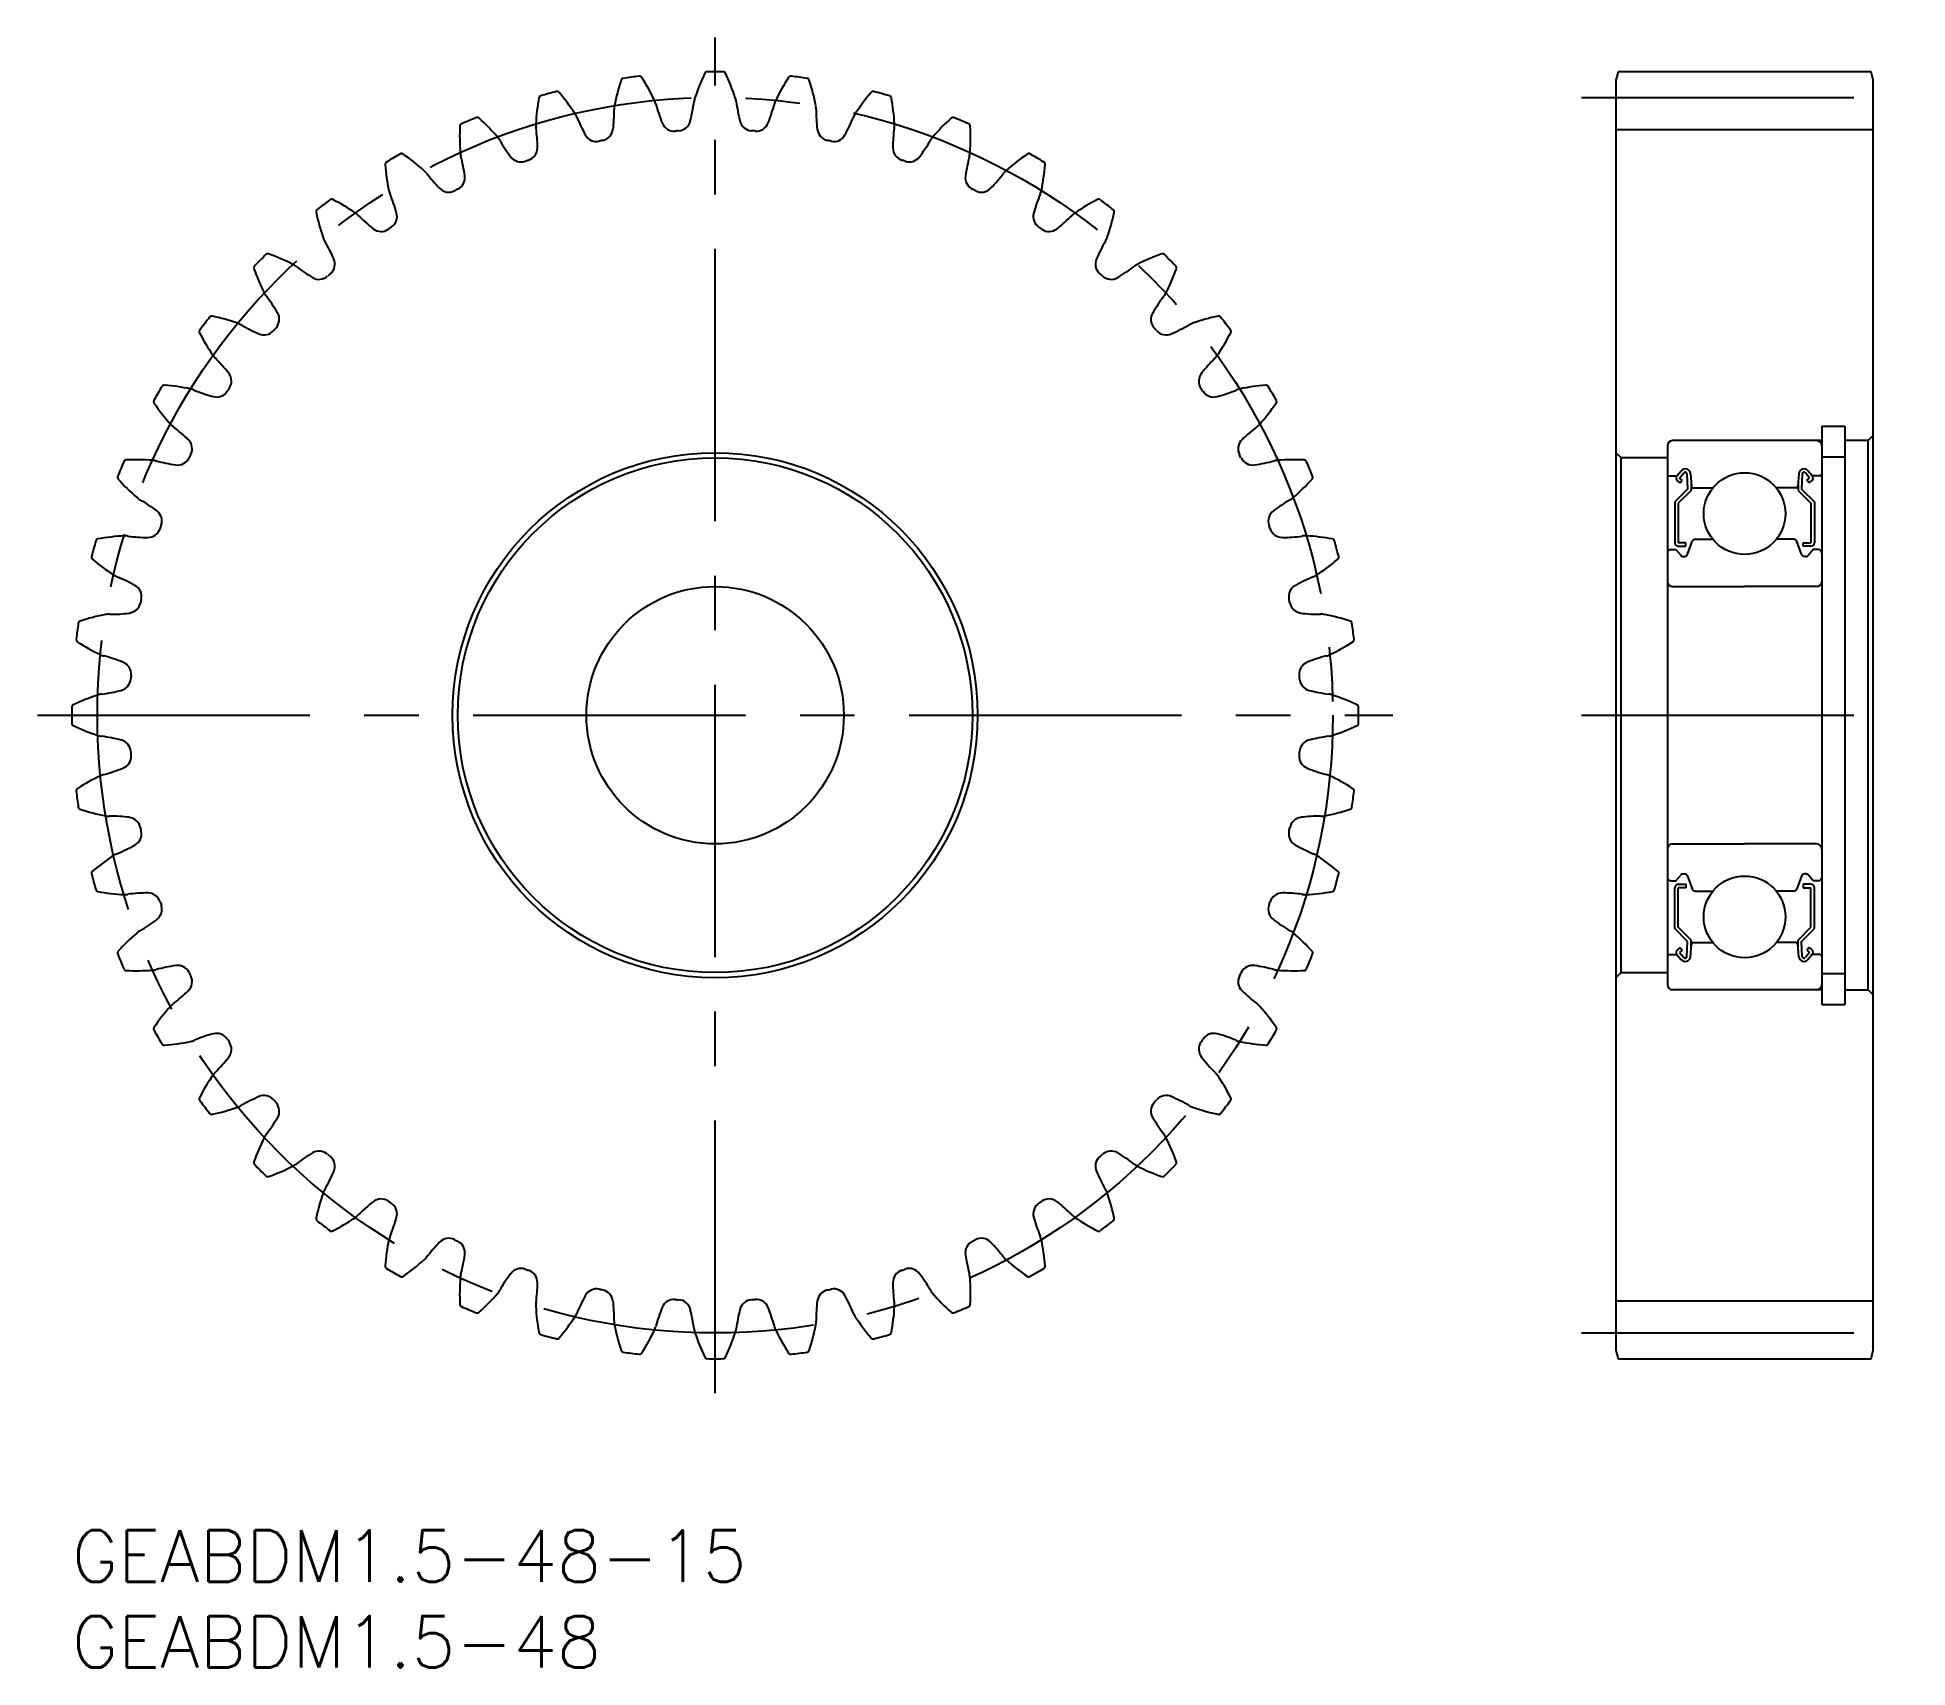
# Model space of a CAD drawing. Extents: x -2 to 107, y -8 to 87.
import ezdxf

# ---------------------------------------------------------------- set-up
doc = ezdxf.new("R2010")
doc.units = 0
doc.header["$LTSCALE"] = 0.5
doc.linetypes.add('CENTER', pattern=[50.8, 31.75, -6.35, 6.35, -6.35])
for name, color, linetype in [('MSM_CENTER', 1, 'CENTER'), ('MSM_CONTINUOUS', 7, 'CONTINUOUS'), ('MSM_PART_NUMBER', 7, 'CONTINUOUS')]:
    doc.layers.add(name, color=color, linetype=linetype)
doc.styles.get("Standard").update_dxf_attribs({"font": 'txt.shx', "height": 1, "bigfont": 'bigfont.shx'})

# ---------------------------------------------------------------- blocks, each defined once
blk = doc.blocks.new('*U3')
at = {"layer": 'MSM_PART_NUMBER'}
blk.add_text('GEABDM1.5-48', height=3, dxfattribs=at).set_placement((0, -8))
blk = doc.blocks.new('*U4')
at = {"layer": 'MSM_PART_NUMBER'}
blk.add_text('GEABDM1.5-48-15', height=3, dxfattribs=at).set_placement((0, -3))

msp = doc.modelspace()

# ---------------------------------------------------------------- linework, layer by layer
at = {"layer": 'MSM_CENTER'}
for p, q in [((37.5, 8), (37.5, 87)), ((88, 83.5), (107, 83.5)), ((-2, 47.5), (77, 47.5)), ((88, 47.5), (107, 47.5)), ((88, 11.5), (107, 11.5))]:
    msp.add_line(p, q, dxfattribs=at)
msp.add_circle((37.5, 47.5), 36, dxfattribs=at)
at = {"layer": 'MSM_CONTINUOUS'}
for p, q in [((90.13, 85), (90, 84.5)), ((90, 84.5), (90, 10.5)), ((104.87, 85), (90.13, 85)), ((105, 84.5), (104.87, 85)), ((105, 10.5), (105, 84.5)), ((90, 81.63), (105, 81.63)), ((102, 64.35), (102, 30.65)), ((102, 64.35), (103.35, 64.35)), ((103.35, 64.35), (103.35, 30.65)), ((97.5, 63.5), (93.3, 63.5)), ((102, 63.5), (97.5, 63.5)), ((104.7, 63.5), (103.35, 63.5)), ((105, 63.8), (104.7, 63.5)), ((104.7, 31.5), (104.7, 63.5)), ((90.3, 62.5), (90, 62.8)), ((93, 62.5), (90.3, 62.5)), ((90.3, 32.5), (90.3, 62.5)), ((93, 63.2), (93, 31.8)), ((102, 62.55), (103.35, 62.55)), ((93.1, 61.45), (93.56, 61.45)), ((93.56, 61.45), (93.81, 61.75)), ((93.74, 61.04), (93.58, 61.17)), ((93.71, 61.32), (93.96, 61.62)), ((93.87, 61.19), (93.71, 61.32)), ((93.74, 61.04), (93.87, 61.19)), ((94.14, 61.56), (94.18, 60.68)), ((94.34, 61.58), (94.4, 60.84)), ((94.38, 61.07), (94.38, 60.6)), ((100.66, 61.58), (100.6, 60.84)), ((100.62, 61.07), (100.62, 60.6)), ((100.86, 61.56), (100.82, 60.68)), ((101.29, 61.32), (101.04, 61.62)), ((101.13, 61.19), (101.29, 61.32)), ((101.26, 61.04), (101.13, 61.19)), ((101.44, 61.45), (101.19, 61.75)), ((101.26, 61.04), (101.42, 61.17)), ((101.9, 61.45), (101.44, 61.45)), ((94.18, 60.68), (93.43, 59.93)), ((94.38, 60.6), (93.63, 59.85)), ((94.5, 60.75), (95.65, 60.75)), ((100.5, 60.75), (99.35, 60.75)), ((100.62, 60.6), (101.37, 59.85)), ((100.82, 60.68), (101.57, 59.93)), ((93.43, 59.93), (93.43, 57.55)), ((93.63, 59.85), (93.63, 57.55)), ((101.37, 59.85), (101.37, 57.55)), ((101.57, 59.93), (101.57, 57.55)), ((93.2, 57.15), (93.5, 57.15)), ((93.5, 57.15), (93.78, 56.82)), ((94.08, 57.55), (93.63, 57.55)), ((93.63, 57.35), (94.08, 57.35)), ((93.93, 56.75), (93.99, 56.75)), ((94.08, 57.35), (94.08, 57.55)), ((94.18, 56.88), (94.45, 57.62)), ((94.64, 57.75), (95.65, 57.75)), ((100.36, 57.75), (99.35, 57.75)), ((100.82, 56.88), (100.55, 57.62)), ((100.92, 57.55), (101.37, 57.55)), ((100.92, 57.35), (100.92, 57.55)), ((101.37, 57.35), (100.92, 57.35)), ((101.07, 56.75), (101.01, 56.75)), ((101.5, 57.15), (101.22, 56.82)), ((101.8, 57.15), (101.5, 57.15)), ((93.3, 55), (97.5, 55)), ((101.7, 55), (97.5, 55)), ((93.3, 40), (97.5, 40)), ((94.57, 40), (94.57, 40)), ((95.55, 40), (95.55, 40)), ((101.7, 40), (97.5, 40)), ((93.5, 37.85), (93.78, 38.18)), ((93.93, 38.25), (93.99, 38.25)), ((101.07, 38.25), (101.01, 38.25)), ((101.5, 37.85), (101.22, 38.18)), ((93.2, 37.85), (93.5, 37.85)), ((93.43, 35.07), (93.43, 37.45)), ((93.63, 37.65), (94.08, 37.65)), ((93.63, 35.15), (93.63, 37.45)), ((94.08, 37.45), (93.63, 37.45)), ((94.08, 37.65), (94.08, 37.45)), ((94.18, 38.12), (94.45, 37.38)), ((94.64, 37.25), (95.65, 37.25)), ((100.36, 37.25), (99.35, 37.25)), ((100.82, 38.12), (100.55, 37.38)), ((100.92, 37.65), (100.92, 37.45)), ((101.37, 37.65), (100.92, 37.65)), ((100.92, 37.45), (101.37, 37.45)), ((101.37, 35.15), (101.37, 37.45)), ((101.8, 37.85), (101.5, 37.85)), ((101.57, 35.07), (101.57, 37.45)), ((94.18, 34.32), (93.43, 35.07)), ((94.38, 34.4), (93.63, 35.15)), ((100.62, 34.4), (101.37, 35.15)), ((100.82, 34.32), (101.57, 35.07)), ((93.74, 33.96), (93.58, 33.83)), ((93.87, 33.81), (93.71, 33.68)), ((93.74, 33.96), (93.87, 33.81)), ((94.14, 33.44), (94.18, 34.32)), ((94.34, 33.42), (94.4, 34.16)), ((94.38, 33.93), (94.38, 34.4)), ((94.5, 34.25), (95.65, 34.25)), ((100.5, 34.25), (99.35, 34.25)), ((100.66, 33.42), (100.6, 34.16)), ((100.62, 33.93), (100.62, 34.4)), ((100.86, 33.44), (100.82, 34.32)), ((101.26, 33.96), (101.13, 33.81)), ((101.13, 33.81), (101.29, 33.68)), ((101.26, 33.96), (101.42, 33.83)), ((93.1, 33.55), (93.56, 33.55)), ((93.56, 33.55), (93.81, 33.25)), ((93.71, 33.68), (93.96, 33.38)), ((101.29, 33.68), (101.04, 33.38)), ((101.44, 33.55), (101.19, 33.25)), ((101.9, 33.55), (101.44, 33.55)), ((90, 32.2), (90.3, 32.5)), ((90.3, 32.5), (93, 32.5)), ((102, 32.45), (103.35, 32.45)), ((102, 31.5), (93.3, 31.5)), ((102, 31.5), (97.5, 31.5)), ((102, 30.65), (103.35, 30.65)), ((103.35, 31.5), (104.7, 31.5)), ((104.7, 31.5), (105, 31.2)), ((90, 13.37), (105, 13.37)), ((90, 10.5), (90.13, 10)), ((90.13, 10), (104.87, 10)), ((104.87, 10), (105, 10.5))]:
    msp.add_line(p, q, dxfattribs=at)
for centre, radius in [((37.5, 47.5), 15.3), ((37.5, 47.5), 15), ((97.5, 59.25), 2.38), ((37.5, 47.5), 7.5), ((97.5, 35.75), 2.38)]:
    msp.add_circle(centre, radius, dxfattribs=at)
for centre, radius, start, end in [((43.43, 80.81), 12, 162.0115, 169.375), ((32.16, 84.47), 0.15, 98.221, 162.0115), ((37.5, 47.5), 37.5, 96.779, 98.221), ((33.09, 84.59), 0.15, 32.9885, 96.779), ((23.15, 78.14), 12, 25.625, 32.9885), ((47.73, 79.75), 12, 154.5115, 161.875), ((37.03, 84.85), 0.15, 90.721, 154.5115), ((37.5, 47.5), 37.5, 89.279, 90.721), ((37.97, 84.85), 0.15, 25.4885, 89.279), ((27.27, 79.75), 12, 18.125, 25.4885), ((51.85, 78.14), 12, 147.0115, 154.375), ((41.91, 84.59), 0.15, 83.221, 147.0115), ((37.5, 47.5), 37.5, 81.779, 83.221), ((42.84, 84.47), 0.15, 17.9885, 81.779), ((31.57, 80.81), 12, 10.625, 17.9885), ((39.03, 81.3), 12, 169.5115, 176.875), ((27.38, 83.45), 0.15, 105.721, 169.5115), ((37.5, 47.5), 37.5, 104.279, 105.721), ((28.29, 83.7), 0.15, 40.4885, 104.279), ((19.28, 76), 12, 33.125, 40.4885), ((32.85, 82.79), 1.24, 169.375, 179.7683), ((32.85, 82.79), 1.24, 15.2317, 25.625), ((44.34, 85.92), 10.67, 195.2635, 201.4796), ((25.7, 84.7), 10.67, 346.0204, 352.2365), ((37.5, 83.1), 1.24, 161.875, 172.2683), ((37.5, 83.1), 1.24, 7.7317, 18.125), ((49.3, 84.7), 10.67, 187.7635, 193.9796), ((30.66, 85.92), 10.67, 338.5204, 344.7365), ((42.15, 82.79), 1.24, 154.375, 164.7683), ((42.15, 82.79), 1.24, 0.2317, 10.625), ((55.72, 76), 12, 139.5115, 146.875), ((46.71, 83.7), 0.15, 75.721, 139.5115), ((37.5, 47.5), 37.5, 74.279, 75.721), ((47.62, 83.45), 0.15, 10.4885, 74.279), ((35.97, 81.3), 12, 3.125, 10.4885), ((34.61, 81.21), 12, 177.0115, 184.375), ((22.77, 81.82), 0.15, 113.221, 177.0115), ((37.5, 47.5), 37.5, 111.779, 113.221), ((23.64, 82.18), 0.15, 47.9885, 111.779), ((15.71, 73.38), 12, 40.625, 47.9885), ((28.29, 81.88), 1.24, 176.875, 187.2683), ((28.29, 81.88), 1.24, 22.7317, 33.125), ((39.27, 86.49), 10.67, 202.7635, 208.9796), ((20.95, 82.84), 10.67, 353.5204, 359.7365), ((35.11, 82.29), 0.75, 201.4796, 273.9259), ((35.33, 82.31), 0.75, 273.5741, 346.0204), ((39.67, 82.31), 0.75, 193.9796, 266.4259), ((39.89, 82.29), 0.75, 266.0741, 338.5204), ((54.05, 82.84), 10.67, 180.2635, 186.4796), ((35.73, 86.49), 10.67, 331.0204, 337.2365), ((46.71, 81.88), 1.24, 146.875, 157.2683), ((46.71, 81.88), 1.24, 352.7317, 3.125), ((59.29, 73.38), 12, 132.0115, 139.375), ((51.36, 82.18), 0.15, 68.221, 132.0115), ((37.5, 47.5), 37.5, 66.779, 68.221), ((52.23, 81.82), 0.15, 2.9885, 66.7793), ((40.39, 81.21), 12, 355.625, 2.9885), ((23.88, 80.39), 1.24, 30.2317, 40.625), ((34.16, 86.39), 10.67, 210.2635, 216.4796), ((16.48, 80.38), 10.67, 1.0204, 7.2365), ((30.59, 81.68), 0.75, 208.9796, 281.4259), ((37.5, 47.5), 34.13, 101.0741, 101.4259), ((30.8, 81.73), 0.75, 281.0741, 353.5204), ((37.5, 47.5), 34.12, 93.5741, 93.9259), ((37.5, 47.5), 34.13, 86.0741, 86.4259), ((44.2, 81.73), 0.75, 186.4796, 258.9259), ((37.5, 47.5), 34.13, 78.5741, 78.9259), ((44.41, 81.68), 0.75, 258.5741, 331.0204), ((58.52, 80.38), 10.67, 172.7635, 178.9796), ((40.84, 86.39), 10.67, 323.5204, 329.7365), ((51.12, 80.39), 1.24, 139.375, 149.7683), ((18.42, 79.61), 0.15, 120.721, 184.5115), ((30.23, 80.54), 12, 184.5115, 191.875), ((37.5, 47.5), 37.5, 119.279, 120.721), ((19.23, 80.08), 0.15, 55.4885, 119.279), ((12.52, 70.31), 12, 48.125, 55.4885), ((23.88, 80.39), 1.24, 184.375, 194.7683), ((12.36, 77.36), 10.67, 8.5204, 14.7365), ((26.19, 80.49), 0.75, 216.4796, 288.9259), ((37.5, 47.5), 34.12, 108.5741, 108.9259), ((26.39, 80.56), 0.75, 288.5741, 1.0204), ((48.61, 80.56), 0.75, 178.9796, 251.4259), ((37.5, 47.5), 34.13, 71.0741, 71.4259), ((48.81, 80.49), 0.75, 251.0741, 323.5204), ((62.64, 77.36), 10.67, 165.2635, 171.4796), ((51.12, 80.39), 1.24, 345.2317, 355.625), ((62.48, 70.31), 12, 124.5115, 131.875), ((55.77, 80.08), 0.15, 60.721, 124.5115), ((37.5, 47.5), 37.5, 59.279, 60.721), ((44.77, 80.54), 12, 348.125, 355.4885), ((56.58, 79.61), 0.15, 355.4885, 59.279), ((19.7, 78.33), 1.24, 37.7317, 48.125), ((29.12, 85.62), 10.67, 217.7635, 223.9796), ((22.17, 78.83), 0.75, 296.0741, 8.5204), ((52.83, 78.83), 0.75, 171.4796, 243.9259), ((45.88, 85.62), 10.67, 316.0204, 322.2365), ((55.3, 78.33), 1.24, 131.875, 142.2683), ((37.5, 47.5), 37.5, 126.779, 128.221), ((15.14, 77.42), 0.15, 62.9885, 126.779), ((9.76, 66.86), 12, 55.625, 62.9885), ((19.7, 78.33), 1.24, 191.875, 202.2683), ((8.68, 73.82), 10.67, 16.0204, 22.2365), ((21.98, 78.73), 0.75, 223.9796, 296.4259), ((37.5, 47.5), 34.13, 116.0741, 116.4259), ((37.5, 47.5), 34.13, 63.5741, 63.9259), ((53.02, 78.73), 0.75, 243.5741, 316.0204), ((66.32, 73.82), 10.67, 157.7635, 163.9796), ((55.3, 78.33), 1.24, 337.7317, 348.125), ((65.24, 66.86), 12, 117.0115, 124.375), ((59.86, 77.42), 0.15, 53.221, 117.0115), ((37.5, 47.5), 37.5, 51.779, 53.221), ((14.39, 76.84), 0.15, 128.221, 192.0115), ((25.98, 79.31), 12, 192.0115, 199.375), ((15.83, 75.74), 1.24, 45.2317, 55.625), ((24.21, 84.2), 10.67, 225.2635, 231.4796), ((18.21, 76.56), 0.75, 303.5741, 16.0204), ((56.79, 76.56), 0.75, 163.9796, 236.4259), ((50.79, 84.2), 10.67, 308.5204, 314.7365), ((59.17, 75.74), 1.24, 124.375, 134.7683), ((49.02, 79.31), 12, 340.625, 347.9885), ((60.61, 76.84), 0.15, 347.9885, 51.779), ((15.83, 75.74), 1.24, 199.375, 209.7683), ((18.04, 76.44), 0.75, 231.4796, 303.9259), ((37.5, 47.5), 34.13, 123.5741, 123.9259), ((37.5, 47.5), 34.13, 56.0741, 56.4259), ((56.96, 76.44), 0.75, 236.0741, 308.5204), ((59.17, 75.74), 1.24, 330.2317, 340.625), ((37.5, 47.5), 37.5, 134.279, 135.721), ((11.42, 74.24), 0.15, 70.4885, 134.279), ((7.47, 63.07), 12, 63.125, 70.4885), ((5.49, 69.83), 10.67, 23.5204, 29.7365), ((69.51, 69.83), 10.67, 150.2635, 156.4796), ((67.53, 63.07), 12, 109.5115, 116.875), ((63.58, 74.24), 0.15, 45.721, 109.5115), ((37.5, 47.5), 37.5, 44.279, 45.721), ((10.76, 73.58), 0.15, 135.721, 199.5115), ((21.93, 77.53), 12, 199.5115, 206.875), ((12.33, 72.67), 1.24, 52.7317, 63.125), ((19.54, 82.15), 10.67, 232.7635, 238.9796), ((14.42, 73.65), 0.75, 238.9796, 311.4259), ((37.5, 47.5), 34.13, 131.0741, 131.4259), ((14.59, 73.79), 0.75, 311.0741, 23.5204), ((60.41, 73.79), 0.75, 156.4796, 228.9259), ((37.5, 47.5), 34.13, 48.5741, 48.9259), ((60.58, 73.65), 0.75, 228.5741, 301.0204), ((55.46, 82.15), 10.67, 301.0204, 307.2365), ((62.67, 72.67), 1.24, 116.875, 127.2683), ((53.07, 77.53), 12, 333.125, 340.4885), ((64.24, 73.58), 0.15, 340.4885, 44.2793), ((12.33, 72.67), 1.24, 206.875, 217.2683), ((62.67, 72.67), 1.24, 322.7317, 333.125), ((2.85, 65.46), 10.67, 31.0204, 37.2365), ((11.35, 70.58), 0.75, 318.5741, 31.0204), ((63.65, 70.58), 0.75, 148.9796, 221.4259), ((72.15, 65.46), 10.67, 142.7635, 148.9796), ((7.58, 69.86), 0.15, 143.221, 207.0115), ((18.14, 75.24), 12, 207.0115, 214.375), ((37.5, 47.5), 37.5, 141.779, 143.221), ((8.16, 70.61), 0.15, 77.9885, 141.779), ((5.69, 59.02), 12, 70.625, 77.9885), ((9.26, 69.17), 1.24, 60.2317, 70.625), ((15.17, 79.51), 10.67, 240.2635, 246.4796), ((11.21, 70.41), 0.75, 246.4796, 318.9259), ((37.5, 47.5), 34.13, 138.5741, 138.9259), ((37.5, 47.5), 34.13, 41.0741, 41.4259), ((63.79, 70.41), 0.75, 221.0741, 293.5204), ((59.83, 79.51), 10.67, 293.5204, 299.7365), ((65.74, 69.17), 1.24, 109.375, 119.7683), ((69.31, 59.02), 12, 102.0115, 109.375), ((56.86, 75.24), 12, 325.625, 332.9885), ((66.84, 70.61), 0.15, 38.221, 102.0115), ((37.5, 47.5), 37.5, 36.779, 38.221), ((67.42, 69.86), 0.15, 332.9885, 36.7793), ((9.26, 69.17), 1.24, 214.375, 224.7683), ((0.8, 60.79), 10.67, 38.5204, 44.7365), ((74.2, 60.79), 10.67, 135.2635, 141.4796), ((65.74, 69.17), 1.24, 315.2317, 325.625), ((37.5, 47.5), 37.5, 149.279, 150.721), ((5.39, 66.58), 0.15, 85.4885, 149.279), ((4.46, 54.77), 12, 78.125, 85.4885), ((6.67, 65.3), 1.24, 67.7317, 78.125), ((37.5, 47.5), 34.13, 146.0741, 146.4259), ((8.56, 66.96), 0.75, 326.0741, 38.5204), ((66.44, 66.96), 0.75, 141.4796, 213.9259), ((37.5, 47.5), 34.12, 33.5741, 33.9259), ((68.33, 65.3), 1.24, 101.875, 112.2683), ((70.54, 54.77), 12, 94.5115, 101.875), ((69.61, 66.58), 0.15, 30.721, 94.5115), ((37.5, 47.5), 37.5, 29.279, 30.721), ((4.92, 65.77), 0.15, 150.721, 214.5115), ((14.69, 72.48), 12, 214.5115, 221.875), ((11.18, 76.32), 10.67, 247.7635, 253.9796), ((8.44, 66.79), 0.75, 253.9796, 326.4259), ((66.56, 66.79), 0.75, 213.5741, 286.0204), ((63.82, 76.32), 10.67, 286.0204, 292.2365), ((60.31, 72.48), 12, 318.125, 325.4885), ((70.08, 65.77), 0.15, 325.4885, 29.279), ((6.67, 65.3), 1.24, 221.875, 232.2683), ((-0.62, 55.88), 10.67, 46.0204, 52.2365), ((75.62, 55.88), 10.67, 127.7635, 133.9796), ((68.33, 65.3), 1.24, 307.7317, 318.125), ((6.27, 63.02), 0.75, 333.5741, 46.0204), ((68.73, 63.02), 0.75, 133.9796, 206.4259), ((93.3, 63.2), 0.3, 90, 180), ((101.7, 63.2), 0.3, 0, 90), ((37.5, 47.5), 37.5, 156.779, 158.221), ((3.18, 62.23), 0.15, 92.9885, 156.779), ((3.79, 50.39), 12, 85.625, 92.9885), ((4.61, 61.12), 1.24, 75.2317, 85.625), ((7.64, 72.64), 10.67, 255.2635, 261.4796), ((6.17, 62.83), 0.75, 261.4796, 333.9259), ((37.5, 47.5), 34.13, 153.5741, 153.9259), ((37.5, 47.5), 34.12, 26.0741, 26.4259), ((68.83, 62.83), 0.75, 206.0741, 278.5204), ((67.36, 72.64), 10.67, 278.5204, 284.7365), ((70.39, 61.12), 1.24, 94.375, 104.7683), ((71.21, 50.39), 12, 87.0115, 94.375), ((71.82, 62.23), 0.15, 23.221, 87.0115), ((37.5, 47.5), 37.5, 21.779, 23.221), ((2.82, 61.36), 0.15, 158.221, 222.0115), ((11.62, 69.29), 12, 222.0115, 229.375), ((63.38, 69.29), 12, 310.625, 317.9885), ((72.18, 61.36), 0.15, 317.9885, 21.7793), ((93.1, 61.55), 0.1, 180, 270), ((93.71, 61.32), 0.2, 140.0002, 230.0848), ((94.04, 61.55), 0.3, 4.9968, 140.0002), ((94.04, 61.56), 0.1, 2.8198, 140.0033), ((100.96, 61.55), 0.3, 39.9998, 175.0032), ((100.96, 61.56), 0.1, 39.9967, 177.1802), ((101.29, 61.32), 0.2, 309.9152, 39.9998), ((101.9, 61.55), 0.1, 270, 0), ((4.61, 61.12), 1.24, 229.375, 239.7683), ((-1.39, 50.84), 10.67, 53.5204, 59.7365), ((76.39, 50.84), 10.67, 120.2635, 126.4796), ((70.39, 61.12), 1.24, 300.2317, 310.625), ((94.5, 60.85), 0.1, 184.9968, 269.9995), ((100.5, 60.85), 0.1, 270.0005, 355.0032), ((4.51, 58.81), 0.75, 341.0741, 53.5204), ((70.49, 58.81), 0.75, 126.4796, 198.9259), ((3.7, 45.97), 12, 93.125, 100.4885), ((3.12, 56.71), 1.24, 82.7317, 93.125), ((4.62, 68.52), 10.67, 262.7635, 268.9796), ((4.44, 58.61), 0.75, 268.9796, 341.4259), ((37.5, 47.5), 34.13, 161.0741, 161.4259), ((37.5, 47.5), 34.13, 18.5741, 18.9259), ((70.56, 58.61), 0.75, 198.574, 271.0204), ((70.38, 68.52), 10.67, 271.0204, 277.2365), ((71.88, 56.71), 1.24, 86.875, 97.2683), ((71.3, 45.97), 12, 79.5115, 86.875), ((1.3, 56.71), 0.15, 165.721, 229.5115), ((37.5, 47.5), 37.5, 164.279, 165.721), ((1.55, 57.62), 0.15, 100.4885, 164.279), ((73.45, 57.62), 0.15, 15.721, 79.5115), ((37.5, 47.5), 37.5, 14.279, 15.721), ((73.7, 56.71), 0.15, 310.4885, 14.2793), ((93.2, 56.95), 0.2, 90, 180), ((93.63, 57.55), 0.2, 180, 270), ((93.93, 56.95), 0.2, 219.9962, 270), ((93.99, 56.95), 0.2, 270, 339.9919), ((94.64, 57.55), 0.2, 90, 159.9919), ((100.36, 57.55), 0.2, 20.0081, 90), ((101.01, 56.95), 0.2, 200.0081, 270), ((101.07, 56.95), 0.2, 270, 320.0038), ((101.37, 57.55), 0.2, 270, 0), ((101.8, 56.95), 0.2, 0, 90), ((9, 65.72), 12, 229.5115, 236.875), ((3.12, 56.71), 1.24, 236.875, 247.2683), ((71.88, 56.71), 1.24, 292.7317, 303.125), ((66, 65.72), 12, 303.125, 310.4885), ((-1.49, 45.73), 10.67, 61.0204, 67.2365), ((3.32, 54.41), 0.75, 348.5741, 61.0204), ((71.68, 54.41), 0.75, 118.9796, 191.4259), ((76.49, 45.73), 10.67, 112.7635, 118.9796), ((93.3, 55.3), 0.3, 180, 270), ((101.7, 55.3), 0.3, 270, 0), ((2.16, 64.05), 10.67, 270.2635, 276.4796), ((3.27, 54.2), 0.75, 276.4796, 348.9259), ((37.5, 47.5), 34.12, 168.5741, 168.9259), ((37.5, 47.5), 34.13, 11.0741, 11.4259), ((71.73, 54.2), 0.75, 191.074, 263.5204), ((72.84, 64.05), 10.67, 263.5204, 269.7365), ((37.5, 47.5), 37.5, 171.779, 173.221), ((0.53, 52.84), 0.15, 107.9885, 171.779), ((4.19, 41.57), 12, 100.625, 107.9885), ((2.21, 52.15), 1.24, 90.2317, 100.625), ((72.79, 52.15), 1.24, 79.375, 89.7683), ((70.81, 41.57), 12, 72.0115, 79.375), ((74.47, 52.84), 0.15, 8.221, 72.0115), ((37.5, 47.5), 37.5, 6.779, 8.221), ((0.41, 51.91), 0.15, 173.221, 237.0115), ((6.86, 61.85), 12, 237.0115, 244.375), ((68.14, 61.85), 12, 295.625, 302.9885), ((74.59, 51.91), 0.15, 302.9885, 6.779), ((2.21, 52.15), 1.24, 244.375, 254.7683), ((-0.92, 40.66), 10.67, 68.5204, 74.7365), ((2.71, 49.89), 0.75, 356.0741, 68.5204), ((72.29, 49.89), 0.75, 111.4796, 183.9259), ((75.92, 40.66), 10.67, 105.2635, 111.4796), ((72.79, 52.15), 1.24, 285.2317, 295.625), ((2.69, 49.67), 0.75, 283.9796, 356.4259), ((37.5, 47.5), 34.12, 176.0741, 176.4259), ((37.5, 47.5), 34.13, 3.5741, 3.9259), ((72.31, 49.67), 0.75, 183.574, 256.0204), ((0.15, 47.97), 0.15, 115.4885, 179.279), ((37.5, 47.5), 37.5, 179.279, 180.721), ((5.25, 37.27), 12, 108.125, 115.4885), ((1.9, 47.5), 1.24, 97.7317, 108.125), ((0.3, 59.3), 10.67, 277.7635, 283.9796), ((74.7, 59.3), 10.67, 256.0204, 262.2365), ((73.1, 47.5), 1.24, 71.875, 82.2683), ((69.75, 37.27), 12, 64.5115, 71.875), ((74.85, 47.97), 0.15, 0.721, 64.5115), ((37.5, 47.5), 37.5, 359.279, 0.721), ((0.15, 47.03), 0.15, 180.721, 244.5115), ((5.25, 57.73), 12, 244.5115, 251.875), ((69.75, 57.73), 12, 288.125, 295.4885), ((74.85, 47.03), 0.15, 295.4885, 359.279), ((1.9, 47.5), 1.24, 251.875, 262.2683), ((0.3, 35.7), 10.67, 76.0204, 82.2365), ((2.69, 45.33), 0.75, 3.5741, 76.0204), ((72.31, 45.33), 0.75, 103.9796, 176.4259), ((74.7, 35.7), 10.67, 97.7635, 103.9796), ((73.1, 47.5), 1.24, 277.7317, 288.125), ((2.71, 45.11), 0.75, 291.4796, 3.9259), ((37.5, 47.5), 34.13, 183.5741, 183.9259), ((37.5, 47.5), 34.13, 356.0741, 356.4259), ((72.29, 45.11), 0.75, 176.074, 248.5204), ((6.86, 33.15), 12, 115.625, 122.9885), ((2.21, 42.85), 1.24, 105.2317, 115.625), ((-0.92, 54.34), 10.67, 285.2635, 291.4796), ((75.92, 54.34), 10.67, 248.5204, 254.7365), ((72.79, 42.85), 1.24, 64.375, 74.7683), ((68.14, 33.15), 12, 57.0115, 64.375), ((0.41, 43.09), 0.15, 122.9885, 186.779), ((37.5, 47.5), 37.5, 186.779, 188.221), ((37.5, 47.5), 37.5, 351.779, 353.221), ((74.59, 43.09), 0.15, 353.221, 57.0115), ((0.53, 42.16), 0.15, 188.221, 252.0115), ((4.19, 53.43), 12, 252.0115, 259.375), ((2.21, 42.85), 1.24, 259.375, 269.7683), ((2.16, 30.95), 10.67, 83.5204, 89.7365), ((3.27, 40.8), 0.75, 11.0741, 83.5204), ((71.73, 40.8), 0.75, 96.4796, 168.9259), ((72.84, 30.95), 10.67, 90.2635, 96.4796), ((72.79, 42.85), 1.24, 270.2317, 280.625), ((70.81, 53.43), 12, 280.625, 287.9885), ((74.47, 42.16), 0.15, 287.9885, 351.779), ((3.32, 40.59), 0.75, 298.9796, 11.4259), ((37.5, 47.5), 34.13, 191.0741, 191.4259), ((71.68, 40.59), 0.75, 168.574, 241.0204), ((37.5, 47.5), 34.13, 348.5741, 348.9259), ((9, 29.28), 12, 123.125, 130.4885), ((3.12, 38.29), 1.24, 112.7317, 123.125), ((-1.49, 49.27), 10.67, 292.7635, 298.9796), ((76.49, 49.27), 10.67, 241.0204, 247.2365), ((71.88, 38.29), 1.24, 56.875, 67.2683), ((66, 29.28), 12, 49.5115, 56.875), ((93.3, 39.7), 0.3, 90, 180), ((101.7, 39.7), 0.3, 0, 90), ((1.3, 38.29), 0.15, 130.4885, 194.279), ((37.5, 47.5), 37.5, 194.279, 195.721), ((37.5, 47.5), 37.5, 344.279, 345.721), ((73.7, 38.29), 0.15, 345.721, 49.5115), ((93.93, 38.05), 0.2, 90, 140.0038), ((93.99, 38.05), 0.2, 20.0081, 90), ((101.01, 38.05), 0.2, 90, 159.9919), ((101.07, 38.05), 0.2, 39.9962, 90), ((1.55, 37.38), 0.15, 195.721, 259.5115), ((3.7, 49.03), 12, 259.5115, 266.875), ((4.62, 26.48), 10.67, 91.0204, 97.2365), ((4.44, 36.39), 0.75, 18.5741, 91.0204), ((70.56, 36.39), 0.75, 88.9796, 161.4259), ((70.38, 26.48), 10.67, 82.7635, 88.9796), ((71.3, 49.03), 12, 273.125, 280.4885), ((73.45, 37.38), 0.15, 280.4885, 344.279), ((93.2, 38.05), 0.2, 180, 270), ((93.63, 37.45), 0.2, 90, 180), ((94.64, 37.45), 0.2, 200.0081, 270), ((100.36, 37.45), 0.2, 270, 339.9919), ((101.37, 37.45), 0.2, 0, 90), ((101.8, 38.05), 0.2, 270, 0), ((3.12, 38.29), 1.24, 266.875, 277.2683), ((4.51, 36.19), 0.75, 306.4796, 18.9259), ((37.5, 47.5), 34.12, 198.5741, 198.9259), ((70.49, 36.19), 0.75, 161.0741, 233.5204), ((37.5, 47.5), 34.13, 341.0741, 341.4259), ((71.88, 38.29), 1.24, 262.7317, 273.125), ((4.61, 33.88), 1.24, 120.2317, 130.625), ((-1.39, 44.16), 10.67, 300.2635, 306.4796), ((76.39, 44.16), 10.67, 233.5204, 239.7365), ((70.39, 33.88), 1.24, 49.375, 59.7683), ((11.62, 25.71), 12, 130.625, 137.9885), ((63.38, 25.71), 12, 42.0115, 49.375), ((93.71, 33.68), 0.2, 129.9152, 219.9998), ((94.5, 34.15), 0.1, 90.0005, 175.0032), ((100.5, 34.15), 0.1, 4.9968, 89.9995), ((101.29, 33.68), 0.2, 320.0002, 50.0848), ((2.82, 33.64), 0.15, 137.9885, 201.779), ((37.5, 47.5), 37.5, 201.779, 203.221), ((3.18, 32.77), 0.15, 203.221, 267.0115), ((7.64, 22.36), 10.67, 98.5204, 104.7365), ((6.17, 32.17), 0.75, 26.0741, 98.5204), ((68.83, 32.17), 0.75, 81.4796, 153.9259), ((67.36, 22.36), 10.67, 75.2635, 81.4796), ((71.82, 32.77), 0.15, 272.9885, 336.779), ((37.5, 47.5), 37.5, 336.779, 338.221), ((72.18, 33.64), 0.15, 338.221, 42.0115), ((93.1, 33.45), 0.1, 90, 180), ((94.04, 33.45), 0.3, 219.9998, 355.0032), ((94.04, 33.44), 0.1, 219.9967, 357.1802), ((100.96, 33.45), 0.3, 184.9968, 320.0002), ((100.96, 33.44), 0.1, 182.8198, 320.0033), ((101.9, 33.45), 0.1, 0, 90), ((3.79, 44.61), 12, 267.0115, 274.375), ((4.61, 33.88), 1.24, 274.375, 284.7683), ((6.27, 31.98), 0.75, 313.9796, 26.4259), ((37.5, 47.5), 34.13, 206.0741, 206.4259), ((68.73, 31.98), 0.75, 153.5741, 226.0204), ((37.5, 47.5), 34.13, 333.5741, 333.9259), ((70.39, 33.88), 1.24, 255.2317, 265.625), ((71.21, 44.61), 12, 265.625, 272.9885), ((93.3, 31.8), 0.3, 180, 270), ((101.7, 31.8), 0.3, 270, 0), ((14.69, 22.52), 12, 138.125, 145.4885), ((6.67, 29.7), 1.24, 127.7317, 138.125), ((-0.62, 39.12), 10.67, 307.7635, 313.9796), ((75.62, 39.12), 10.67, 226.0204, 232.2365), ((68.33, 29.7), 1.24, 41.875, 52.2683), ((60.31, 22.52), 12, 34.5115, 41.875), ((4.92, 29.23), 0.15, 145.4885, 209.279), ((37.5, 47.5), 37.5, 209.279, 210.721), ((5.39, 28.42), 0.15, 210.721, 274.5115), ((4.46, 40.23), 12, 274.5115, 281.875), ((6.67, 29.7), 1.24, 281.875, 292.2683), ((11.18, 18.68), 10.67, 106.0204, 112.2365), ((8.44, 28.21), 0.75, 33.5741, 106.0204), ((37.5, 47.5), 34.12, 213.5741, 213.9259), ((8.56, 28.04), 0.75, 321.4796, 33.9259), ((66.44, 28.04), 0.75, 146.0741, 218.5204), ((37.5, 47.5), 34.13, 326.0741, 326.4259), ((66.56, 28.21), 0.75, 73.9796, 146.4259), ((63.82, 18.68), 10.67, 67.7635, 73.9796), ((68.33, 29.7), 1.24, 247.7317, 258.125), ((70.54, 40.23), 12, 258.125, 265.4885), ((69.61, 28.42), 0.15, 265.4885, 329.279), ((37.5, 47.5), 37.5, 329.279, 330.721), ((70.08, 29.23), 0.15, 330.721, 34.5115), ((0.8, 34.21), 10.67, 315.2635, 321.4796), ((74.2, 34.21), 10.67, 218.5204, 224.7365), ((18.14, 19.76), 12, 145.625, 152.9885), ((9.26, 25.83), 1.24, 135.2317, 145.625), ((65.74, 25.83), 1.24, 34.375, 44.7683), ((56.86, 19.76), 12, 27.0115, 34.375), ((7.58, 25.14), 0.15, 152.9885, 216.779), ((15.17, 15.49), 10.67, 113.5204, 119.7365), ((11.21, 24.59), 0.75, 41.0741, 113.5204), ((37.5, 47.5), 34.12, 221.0741, 221.4259), ((37.5, 47.5), 34.12, 318.5741, 318.9259), ((63.79, 24.59), 0.75, 66.4796, 138.9259), ((59.83, 15.49), 10.67, 60.2635, 66.4796), ((67.42, 25.14), 0.15, 323.221, 27.0115), ((37.5, 47.5), 37.5, 216.779, 218.221), ((8.16, 24.39), 0.15, 218.221, 282.0115), ((5.69, 35.98), 12, 282.0115, 289.375), ((9.26, 25.83), 1.24, 289.375, 299.7683), ((2.85, 29.54), 10.67, 322.7635, 328.9796), ((11.35, 24.42), 0.75, 328.9796, 41.4259), ((63.65, 24.42), 0.75, 138.574, 211.0204), ((72.15, 29.54), 10.67, 211.0204, 217.2365), ((65.74, 25.83), 1.24, 240.2317, 250.625), ((69.31, 35.98), 12, 250.625, 257.9885), ((66.84, 24.39), 0.15, 257.9885, 321.779), ((37.5, 47.5), 37.5, 321.779, 323.221), ((21.93, 17.47), 12, 153.125, 160.4885), ((12.33, 22.33), 1.24, 142.7317, 153.125), ((62.67, 22.33), 1.24, 26.875, 37.2683), ((53.07, 17.47), 12, 19.5115, 26.875), ((19.54, 12.85), 10.67, 121.0204, 127.2365), ((14.42, 21.35), 0.75, 48.5741, 121.0204), ((37.5, 47.5), 34.13, 228.5741, 228.9259), ((37.5, 47.5), 34.12, 311.0741, 311.4259), ((60.58, 21.35), 0.75, 58.9796, 131.4259), ((55.46, 12.85), 10.67, 52.7635, 58.9796), ((10.76, 21.42), 0.15, 160.4885, 224.279), ((37.5, 47.5), 37.5, 224.279, 225.721), ((7.47, 31.93), 12, 289.5115, 296.875), ((12.33, 22.33), 1.24, 296.875, 307.2683), ((5.49, 25.17), 10.67, 330.2635, 336.4796), ((14.59, 21.21), 0.75, 336.4796, 48.9259), ((60.41, 21.21), 0.75, 131.074, 203.5204), ((69.51, 25.17), 10.67, 203.5204, 209.7365), ((62.67, 22.33), 1.24, 232.7317, 243.125), ((67.53, 31.93), 12, 243.125, 250.4885), ((37.5, 47.5), 37.5, 314.279, 315.721), ((64.24, 21.42), 0.15, 315.721, 19.5115), ((11.42, 20.76), 0.15, 225.721, 289.5115), ((25.98, 15.69), 12, 160.625, 167.9885), ((15.83, 19.26), 1.24, 150.2317, 160.625), ((59.17, 19.26), 1.24, 19.375, 29.7683), ((49.02, 15.69), 12, 12.0115, 19.375), ((63.58, 20.76), 0.15, 250.4885, 314.279), ((24.21, 10.8), 10.67, 128.5204, 134.7365), ((18.04, 18.56), 0.75, 56.0741, 128.5204), ((37.5, 47.5), 34.13, 236.0741, 236.4259), ((18.21, 18.44), 0.75, 343.9796, 56.4259), ((56.79, 18.44), 0.75, 123.574, 196.0204), ((37.5, 47.5), 34.12, 303.5741, 303.9259), ((56.96, 18.56), 0.75, 51.4796, 123.9259), ((50.79, 10.8), 10.67, 45.2635, 51.4796), ((14.39, 18.16), 0.15, 167.9885, 231.779), ((37.5, 47.5), 37.5, 231.779, 233.221), ((15.14, 17.58), 0.15, 233.221, 297.0115), ((9.76, 28.14), 12, 297.0115, 304.375), ((15.83, 19.26), 1.24, 304.375, 314.7683), ((8.68, 21.18), 10.67, 337.7635, 343.9796), ((66.32, 21.18), 10.67, 196.0204, 202.2365), ((59.17, 19.26), 1.24, 225.2317, 235.625), ((65.24, 28.14), 12, 235.625, 242.9885), ((59.86, 17.58), 0.15, 242.9885, 306.779), ((37.5, 47.5), 37.5, 306.779, 308.221), ((60.61, 18.16), 0.15, 308.221, 12.0115), ((30.23, 14.46), 12, 168.125, 175.4885), ((19.7, 16.67), 1.24, 157.7317, 168.125), ((29.12, 9.38), 10.67, 136.0204, 142.2365), ((21.98, 16.27), 0.75, 63.5741, 136.0204), ((37.5, 47.5), 34.13, 243.5741, 243.9259), ((22.17, 16.17), 0.75, 351.4796, 63.9259), ((52.83, 16.17), 0.75, 116.074, 188.5204), ((37.5, 47.5), 34.12, 296.0741, 296.4259), ((53.02, 16.27), 0.75, 43.9796, 116.4259), ((45.88, 9.38), 10.67, 37.7635, 43.9796), ((55.3, 16.67), 1.24, 11.875, 22.2683), ((44.77, 14.46), 12, 4.5115, 11.875), ((18.42, 15.39), 0.15, 175.4885, 239.279), ((37.5, 47.5), 37.5, 239.279, 240.721), ((12.52, 24.69), 12, 304.5115, 311.875), ((19.7, 16.67), 1.24, 311.875, 322.2683), ((12.36, 17.64), 10.67, 345.2635, 351.4796), ((26.19, 14.51), 0.75, 71.0741, 143.5204), ((48.81, 14.51), 0.75, 36.4796, 108.9259), ((62.64, 17.64), 10.67, 188.5204, 194.7365), ((55.3, 16.67), 1.24, 217.7317, 228.125), ((62.48, 24.69), 12, 228.125, 235.4885), ((37.5, 47.5), 37.5, 299.279, 300.721), ((56.58, 15.39), 0.15, 300.721, 4.5115), ((19.23, 14.92), 0.15, 240.721, 304.5115), ((34.61, 13.79), 12, 175.625, 182.9885), ((23.88, 14.61), 1.24, 165.2317, 175.625), ((34.16, 8.61), 10.67, 143.5204, 149.7365), ((37.5, 47.5), 34.13, 251.0741, 251.4259), ((26.39, 14.44), 0.75, 358.9796, 71.4259), ((16.48, 14.62), 10.67, 352.7635, 358.9796), ((48.61, 14.44), 0.75, 108.574, 181.0204), ((58.52, 14.62), 10.67, 181.0204, 187.2365), ((37.5, 47.5), 34.13, 288.5741, 288.9259), ((40.84, 8.61), 10.67, 30.2635, 36.4796), ((51.12, 14.61), 1.24, 4.375, 14.7683), ((40.39, 13.79), 12, 357.0115, 4.375), ((55.77, 14.92), 0.15, 235.4885, 299.279), ((22.77, 13.18), 0.15, 182.9885, 246.779), ((15.71, 21.62), 12, 312.0115, 319.375), ((23.88, 14.61), 1.24, 319.375, 329.7683), ((28.29, 13.12), 1.24, 172.7317, 183.125), ((39.27, 8.51), 10.67, 151.0204, 157.2365), ((30.59, 13.32), 0.75, 78.5741, 151.0204), ((37.5, 47.5), 34.12, 258.5741, 258.9259), ((30.8, 13.27), 0.75, 6.4796, 78.9259), ((20.95, 12.16), 10.67, 0.2635, 6.4796), ((35.11, 12.71), 0.75, 86.0741, 158.5204), ((37.5, 47.5), 34.13, 266.0741, 266.4259), ((35.33, 12.69), 0.75, 13.9796, 86.4259), ((39.67, 12.69), 0.75, 93.5741, 166.0204), ((37.5, 47.5), 34.12, 273.5741, 273.9259), ((39.89, 12.71), 0.75, 21.4796, 93.9259), ((54.05, 12.16), 10.67, 173.5204, 179.7365), ((44.2, 13.27), 0.75, 101.0741, 173.5204), ((37.5, 47.5), 34.13, 281.0741, 281.4259), ((44.41, 13.32), 0.75, 28.9796, 101.4259), ((35.73, 8.51), 10.67, 22.7635, 28.9796), ((46.71, 13.12), 1.24, 356.875, 7.2683), ((51.12, 14.61), 1.24, 210.2317, 220.625), ((59.29, 21.62), 12, 220.625, 227.9885), ((52.23, 13.18), 0.15, 293.221, 357.0115), ((37.5, 47.5), 37.5, 246.779, 248.221), ((23.64, 12.82), 0.15, 248.221, 312.0115), ((39.03, 13.7), 12, 183.125, 190.4885), ((19.28, 19), 12, 319.5115, 326.875), ((28.29, 13.12), 1.24, 326.875, 337.2683), ((32.85, 12.21), 1.24, 180.2317, 190.625), ((44.34, 9.08), 10.67, 158.5204, 164.7365), ((25.7, 10.3), 10.67, 7.7635, 13.9796), ((49.3, 10.3), 10.67, 166.0204, 172.2365), ((30.66, 9.08), 10.67, 15.2635, 21.4796), ((42.15, 12.21), 1.24, 349.375, 359.7683), ((46.71, 13.12), 1.24, 202.7317, 213.125), ((55.72, 19), 12, 213.125, 220.4885), ((35.97, 13.7), 12, 349.5115, 356.875), ((51.36, 12.82), 0.15, 227.9885, 291.779), ((37.5, 47.5), 37.5, 291.779, 293.221), ((27.38, 11.55), 0.15, 190.4885, 254.279), ((37.5, 47.5), 37.5, 254.279, 255.721), ((28.29, 11.3), 0.15, 255.721, 319.5115), ((43.43, 14.19), 12, 190.625, 197.9885), ((23.15, 16.86), 12, 327.0115, 334.375), ((32.85, 12.21), 1.24, 334.375, 344.7683), ((37.5, 11.9), 1.24, 187.7317, 198.125), ((47.73, 15.25), 12, 198.125, 205.4885), ((27.27, 15.25), 12, 334.5115, 341.875), ((37.5, 11.9), 1.24, 341.875, 352.2683), ((42.15, 12.21), 1.24, 195.2317, 205.625), ((51.85, 16.86), 12, 205.625, 212.9885), ((31.57, 14.19), 12, 342.0115, 349.375), ((46.71, 11.3), 0.15, 220.4885, 284.279), ((37.5, 47.5), 37.5, 284.279, 285.721), ((47.62, 11.55), 0.15, 285.721, 349.5115), ((32.16, 10.53), 0.15, 197.9885, 261.779), ((37.5, 47.5), 37.5, 261.779, 263.221), ((33.09, 10.41), 0.15, 263.221, 327.0115), ((37.03, 10.15), 0.15, 205.4885, 269.279), ((37.5, 47.5), 37.5, 269.279, 270.721), ((37.97, 10.15), 0.15, 270.721, 334.5115), ((41.91, 10.41), 0.15, 212.9885, 276.779), ((37.5, 47.5), 37.5, 276.779, 278.221), ((42.84, 10.53), 0.15, 278.221, 342.0115)]:
    msp.add_arc(centre, radius, start, end, dxfattribs=at)

# ---------------------------------------------------------------- block references
for name in ['*U4', '*U3']:
    msp.add_blockref(name, (0, 0), dxfattribs=at)

doc.saveas('drawing.dxf')
